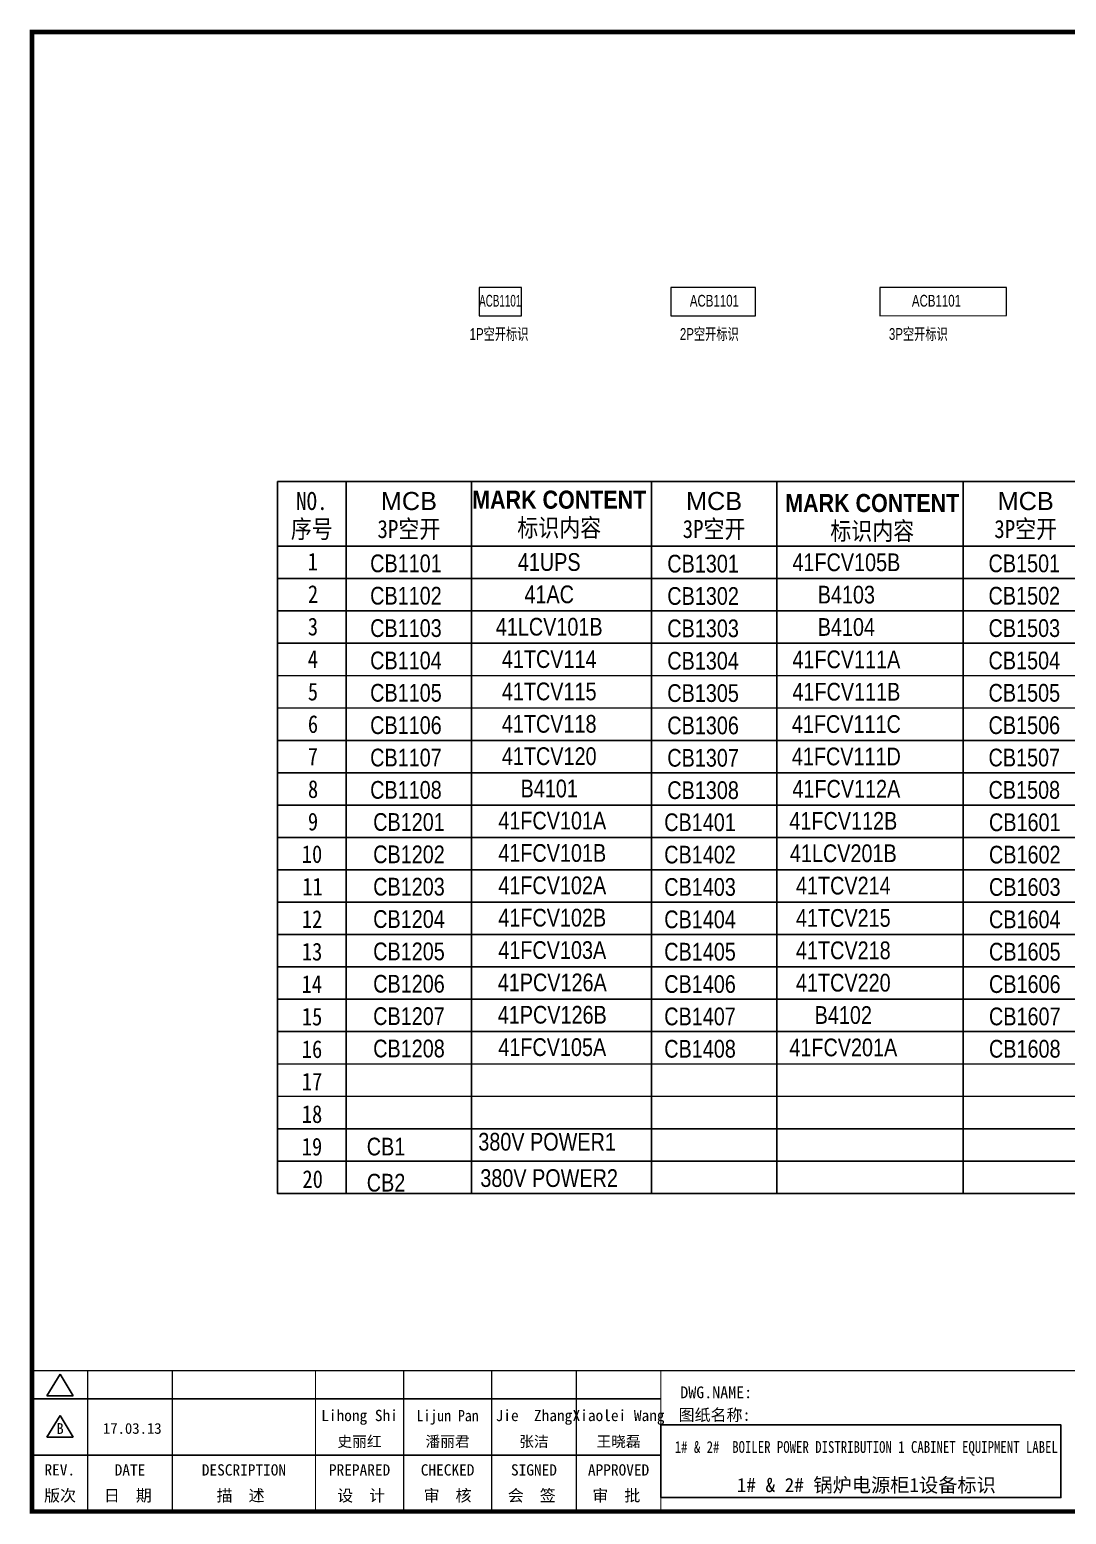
# Model space of a CAD drawing. Extents: x 81444 to 119867, y -54538 to -28747.
# Drawn here: x 115742 to 117951, y -36811 to -33649 of the extents above; entities that cross this region are included whole.
import ezdxf
from ezdxf.enums import TextEntityAlignment as Align

# ---------------------------------------------------------------- set-up
doc = ezdxf.new("R2010")
doc.units = 0
doc.header["$LTSCALE"] = 100
doc.header["$MEASUREMENT"] = 0
for name, color, linetype in [('t', 1, 'Continuous'), ('YLT_GridLine', 7, 'Continuous'), ('YLT_GridText', 7, 'Continuous')]:
    doc.layers.add(name, color=color, linetype=linetype)
doc.layers.add('细实线', color=7, linetype='Continuous', lineweight=20)
doc.styles.add('HZ', font='arial.ttf', dxfattribs={"width": 0.7})
doc.styles.get("Standard").update_dxf_attribs({"font": ''})
doc.styles.add('YLT_Grid', font='', dxfattribs={"width": 0.85})
doc.styles.get('Standard').set_extended_font_data('SimSun')
doc.styles.get('YLT_Grid').set_extended_font_data('宋体')

# ---------------------------------------------------------------- blocks, each defined once
blk = doc.blocks.new('图框')
at = {"color": 7}
for p, q in [((0, -2911.6), (1340.2, -2911.6)), ((0, -3031.6), (1340.2, -3031.6))]:
    blk.add_line(p, q, dxfattribs=at)
at = {"color": 7, "const_width": 3}
blk.add_lwpolyline([(4115.6, -2851.6), (0, -2851.6)], dxfattribs=at)
at = {"layer": 't', "color": 7}
for p, q in [((31.9, -2905), (59.9, -2859.1)), ((87.8, -2905), (59.9, -2859.1)), ((31.9, -2905), (87.8, -2905)), ((31.9, -2993), (59.9, -2947.1)), ((87.8, -2993), (59.9, -2947.1)), ((31.9, -2993), (87.8, -2993))]:
    blk.add_line(p, q, dxfattribs=at)
at = {"layer": 't', "color": 7, "const_width": 9.62}
blk.add_lwpolyline([(4115.6, -3151.6), (4115.6, 0), (0, 0), (0, -3151.6)], close=True, dxfattribs=at)
at = {"layer": 't', "color": 7, "const_width": 2.4}
for points in [[(118.8, -2852.8), (118.8, -3151.6)], [(299.1, -2852.8), (299.1, -3151.6)], [(604.4, -2852.8), (604.4, -3156.4)], [(792, -2852.8), (792, -3156.4)], [(979.6, -2852.8), (979.6, -3156.4)], [(1159.9, -2852.8), (1159.9, -3156.4)], [(1340.2, -2852.8), (1340.2, -3156.4)]]:
    blk.add_lwpolyline(points, dxfattribs=at)
at = {"color": 7, "flags": 8}
for tag, p, height in [('DWG.NAME:', (1381.6, -2910.4), 25), ('PROJECTNAME:', (3125.5, -2912.8), 24), ('PROJECTNAME：', (3339.1, -2913.1), 25), ('DWG.NO.:', (3128.2, -3030.4), 24), ('图纸编号', (3315.4, -3052.4), 24), ('FILENO.:', (3128.7, -3106.1), 24), ('文档号', (3317.7, -3124.1), 24)]:
    blk.add_attdef(tag, p, '', height=height, dxfattribs=at)
for tag, height, p in [('RENLIU', 24, (698.2, -2950.4)), ('SHUFENWANG', 24, (885.8, -2950.4)), ('FANGHOU', 24, (1069.7, -2950.4)), ('DANDANLI', 24, (1250, -2950.4)), ('A', 23, (59.9, -2974.9)), ('设计时间', 23, (213.9, -2974.9)), ('刘仁', 23, (698.2, -3002.2)), ('王姝芬', 23, (885.8, -3002.2)), ('侯方', 23, (1069.7, -3002.2)), ('李丹丹', 23, (1250, -3002.2)), ('#10STATIONONTROLCABINETCOVER', 30, (1777.9, -3017.2)), ('PAGEXOFX', 24, (3953.7, -3039.1)), ('REV.', 24, (59.4, -3063)), ('DATE', 24, (208.9, -3063)), ('DESCRIPTION', 24, (451.7, -3063)), ('PREPARED', 24, (698.2, -3063)), ('CHECKED', 24, (885.8, -3063)), ('SIGNED', 24, (1069.7, -3063)), ('APPROVED', 24, (1250, -3063)), ('图纸名称', 30, (1777.9, -3094.7)), ('第几页共几页', 24, (3953.7, -3114.1))]:
    blk.add_attdef(tag, text='', height=height, dxfattribs=at).set_placement(p, align=Align.MIDDLE)
for tag, p in [('图纸名称:', (1377.8, -2965.9)), ('项目名称：', (3121.6, -2984.3)), ('项目名称：', (3325, -2984.3))]:
    blk.add_attdef(tag, text='', height=25, dxfattribs=at).set_placement(p, align=Align.BOTTOM_LEFT)
at = {"color": 7, "width": 0.8, "flags": 8}
blk.add_attdef('HANGZHOUHOLLYSYSAUTOMATIONCO.,LTD.', text='', height=24, dxfattribs=at).set_placement((2770.1, -3045.7), align=Align.MIDDLE)
at = {"layer": 't', "color": 7}
for s, p in [('版次', (59.9, -3117.6)), ('日  期', (204.2, -3117.6)), ('描  述', (444.5, -3117.6)), ('设  计', (701.5, -3117.6)), ('审  核', (885.6, -3117.6)), ('会  签', (1065, -3117.6)), ('审  批', (1245.3, -3117.6))]:
    blk.add_text(s, height=25, dxfattribs=at).set_placement(p, align=Align.MIDDLE_CENTER)
blk = doc.blocks.new('空开标识')
at = {"layer": 'YLT_GridText', "style": 'YLT_Grid', "width": 0.85}
blk.add_attdef('A路1', text='', height=28, dxfattribs=at).set_placement((38.7, 3.5), align=Align.CENTER)
blk = doc.blocks.new('空开12')
at = {"layer": 'YLT_GridText', "style": 'YLT_Grid', "width": 0.8}
blk.add_attdef('KA1', text='', height=28, dxfattribs=at).set_placement((31.4, 0.8), align=Align.CENTER)

msp = doc.modelspace()

# ---------------------------------------------------------------- linework, layer by layer
at = {"color": 1}
msp.add_lwpolyline([(117086.7, -36621), (117939.2, -36621), (117939.2, -36775.9), (117086.7, -36775.9)], close=True, dxfattribs=at)
at = {"layer": 'YLT_GridLine', "color": 7, "lineweight": 25}
for p, q in [((116416.3, -34611.3), (116416.3, -36127.8)), ((116683.4, -34611.3), (116683.4, -36127.8)), ((117066.5, -34611.2), (117066.5, -36127.8)), ((117333.6, -34611.2), (117333.7, -36127.9)), ((117730.7, -34611.3), (117730.7, -36127.9)), ((117730.7, -34611.3), (117730.7, -36127.9)), ((116269.8, -34749.1), (119367.4, -34749.3)), ((116269.8, -34818.1), (119367.4, -34818.2)), ((116269.8, -34887), (119367.4, -34887.1)), ((116269.8, -34955.9), (119367.4, -34956.1)), ((116269.8, -35024.9), (119367.4, -35025)), ((116269.8, -35093.8), (119367.4, -35093.9)), ((116269.8, -35162.7), (119367.4, -35162.9)), ((116269.8, -35231.7), (119367.4, -35231.8)), ((116269.8, -35300.6), (119367.4, -35300.7)), ((116269.8, -35369.5), (119367.4, -35369.7)), ((116269.8, -35438.5), (119367.4, -35438.6)), ((116269.8, -35507.4), (119367.4, -35507.6)), ((116269.8, -35576.3), (119367.4, -35576.5)), ((116269.8, -35645.3), (119367.4, -35645.4)), ((116269.8, -35714.2), (119367.4, -35714.4)), ((116269.8, -35783.1), (119367.4, -35783.3)), ((116269.8, -35852.1), (119367.4, -35852.2)), ((116269.8, -35921), (119367.4, -35921.2)), ((116269.8, -35989.9), (119367.4, -35990.1)), ((116269.8, -36058.9), (119367.4, -36059)), ((116269.8, -36127.8), (119367.4, -36128))]:
    msp.add_line(p, q, dxfattribs=at)
msp.add_lwpolyline([(116269.8, -34611.3), (119367.4, -34611.4), (119367.4, -36128), (116269.8, -36127.8)], close=True, dxfattribs=at)
at = {"layer": '细实线'}
for points in [[(116699.6, -34258.1), (116789.6, -34258.1), (116789.6, -34198.1), (116699.6, -34198.1)], [(117108.1, -34258.1), (117288.1, -34258.1), (117288.1, -34198.1), (117108.1, -34198.1)], [(117553.6, -34258.1), (117823.6, -34258), (117823.6, -34198), (117553.6, -34198.1)]]:
    msp.add_lwpolyline(points, close=True, dxfattribs=at)

# ---------------------------------------------------------------- block references
at = {"color": 1}
ref = msp.add_blockref('图框', (115746.6, -33653.7), dxfattribs=at)
ref.add_attrib('图纸名称', '1# & 2# 锅炉电源柜1设备标识', dxfattribs={"color": 7, "height": 30, "flags": 8}).set_placement((117524.5, -36748.4), align=Align.MIDDLE)
ref.add_attrib('刘仁', '史丽红', dxfattribs={"color": 7, "height": 23, "flags": 8}).set_placement((116444.7, -36655.9), align=Align.MIDDLE)
ref.add_attrib('王姝芬', '潘丽君', dxfattribs={"color": 7, "height": 23, "flags": 8}).set_placement((116632.3, -36655.9), align=Align.MIDDLE)
ref.add_attrib('侯方', '张洁', dxfattribs={"color": 7, "height": 23, "flags": 8}).set_placement((116816.3, -36655.9), align=Align.MIDDLE)
ref.add_attrib('李丹丹', '王晓磊', dxfattribs={"color": 7, "height": 23, "flags": 8}).set_placement((116996.6, -36655.9), align=Align.MIDDLE)
ref.add_attrib('设计时间', '17.03.13', dxfattribs={"color": 7, "height": 23, "flags": 8}).set_placement((115960.4, -36628.6), align=Align.MIDDLE)
ref.add_attrib('A', 'B', dxfattribs={"color": 7, "height": 23, "flags": 8}).set_placement((115806.5, -36628.6), align=Align.MIDDLE)
ref.add_attrib('REV.', 'REV.', dxfattribs={"color": 7, "height": 24, "flags": 8}).set_placement((115805.9, -36716.8), align=Align.MIDDLE)
ref.add_attrib('DATE', 'DATE', dxfattribs={"color": 7, "height": 24, "flags": 8}).set_placement((115955.5, -36716.8), align=Align.MIDDLE)
ref.add_attrib('DESCRIBE', 'DESCRIPTION', dxfattribs={"color": 7, "height": 24, "flags": 8}).set_placement((116198.3, -36716.8), align=Align.MIDDLE)
ref.add_attrib('PREPARE', 'PREPARED', dxfattribs={"color": 7, "height": 24, "flags": 8}).set_placement((116444.7, -36716.8), align=Align.MIDDLE)
ref.add_attrib('VERIFY', 'CHECKED', dxfattribs={"color": 7, "height": 24, "flags": 8}).set_placement((116632.3, -36716.8), align=Align.MIDDLE)
ref.add_attrib('SIGN', 'SIGNED', dxfattribs={"color": 7, "height": 24, "flags": 8}).set_placement((116816.3, -36716.8), align=Align.MIDDLE)
ref.add_attrib('APPROVER', 'APPROVED', dxfattribs={"color": 7, "height": 24, "flags": 8}).set_placement((116996.6, -36716.8), align=Align.MIDDLE)
ref.add_attrib('RENLIU', 'Lihong Shi', dxfattribs={"color": 7, "height": 24, "flags": 8}).set_placement((116444.7, -36604.1), align=Align.MIDDLE)
ref.add_attrib('SHUFENWANG', 'Lijun Pan', dxfattribs={"color": 7, "height": 24, "width": 0.9, "flags": 8}).set_placement((116632.3, -36604.1), align=Align.MIDDLE)
ref.add_attrib('FANGHOU', 'Jie  Zhang', dxfattribs={"color": 7, "height": 24, "flags": 8}).set_placement((116816.3, -36604.1), align=Align.MIDDLE)
ref.add_attrib('DANDANLI', 'Xiaolei Wang', dxfattribs={"color": 7, "height": 24, "flags": 8}).set_placement((116996.6, -36604.1), align=Align.MIDDLE)
ref.add_attrib('DWG.NAME:', 'DWG.NAME:', (117128.2, -36564.1), dxfattribs={"color": 7, "height": 25, "flags": 8})
ref.add_attrib('#10STATIONONTROLCABINETCOVER', '1# & 2#  BOILER POWER DISTRIBUTION 1 CABINET EQUIPMENT LABEL', dxfattribs={"color": 7, "height": 25, "width": 0.8, "flags": 8}).set_placement((117524.5, -36670.9), align=Align.MIDDLE)
ref.add_attrib('图纸名称:', '图纸名称:', dxfattribs={"color": 7, "height": 25, "flags": 8}).set_placement((117124.4, -36619.7), align=Align.BOTTOM_LEFT)
at = {"layer": '细实线'}
ref = msp.add_blockref('空开12', (116501.2, -34805.7), dxfattribs=dict(at, xscale=1.348704000001308, yscale=1.348703999999834, zscale=1.348704))
ref.add_attrib('KA1', 'CB1101', dxfattribs={"layer": 'YLT_GridText', "height": 37.76, "style": 'HZ', "width": 0.8}).set_placement((116543.5, -34804.6), align=Align.CENTER)
ref = msp.add_blockref('空开标识', (116796.6, -34806.4), dxfattribs=dict(at, xscale=1.348704000001308, yscale=1.348703999999834, zscale=1.348704))
ref.add_attrib('A路1', '41UPS', dxfattribs={"layer": 'YLT_GridText', "height": 37.76, "style": 'HZ', "width": 0.8}).set_placement((116848.8, -34801.7), align=Align.CENTER)
ref = msp.add_blockref('空开12', (117134.4, -34806.3), dxfattribs=dict(at, xscale=1.348704000001308, yscale=1.348703999999834, zscale=1.348704))
ref.add_attrib('KA1', 'CB1301', dxfattribs={"layer": 'YLT_GridText', "height": 37.76, "style": 'HZ', "width": 0.8}).set_placement((117176.7, -34805.2), align=Align.CENTER)
ref = msp.add_blockref('空开标识', (117429.8, -34806.9), dxfattribs=dict(at, xscale=1.348704000001308, yscale=1.348703999999834, zscale=1.348704))
ref.add_attrib('A路1', '41FCV105B', dxfattribs={"layer": 'YLT_GridText', "height": 37.76, "style": 'HZ', "width": 0.8}).set_placement((117482, -34802.3), align=Align.CENTER)
ref = msp.add_blockref('空开12', (117818.9, -34805.7), dxfattribs=dict(at, xscale=1.348704000001308, yscale=1.348703999999834, zscale=1.348704))
ref.add_attrib('KA1', 'CB1501', dxfattribs={"layer": 'YLT_GridText', "height": 37.76, "style": 'HZ', "width": 0.8}).set_placement((117861.2, -34804.6), align=Align.CENTER)
ref = msp.add_blockref('空开12', (116501.2, -34874.7), dxfattribs=dict(at, xscale=1.348704000001308, yscale=1.348703999999834, zscale=1.348704))
ref.add_attrib('KA1', 'CB1102', dxfattribs={"layer": 'YLT_GridText', "height": 37.76, "style": 'HZ', "width": 0.8}).set_placement((116543.5, -34873.5), align=Align.CENTER)
ref = msp.add_blockref('空开标识', (116796.6, -34875.3), dxfattribs=dict(at, xscale=1.348704000001308, yscale=1.348703999999834, zscale=1.348704))
ref.add_attrib('A路1', '41AC', dxfattribs={"layer": 'YLT_GridText', "height": 37.76, "style": 'HZ', "width": 0.8}).set_placement((116848.8, -34870.6), align=Align.CENTER)
ref = msp.add_blockref('空开12', (117134.4, -34875.2), dxfattribs=dict(at, xscale=1.348704000001308, yscale=1.348703999999834, zscale=1.348704))
ref.add_attrib('KA1', 'CB1302', dxfattribs={"layer": 'YLT_GridText', "height": 37.76, "style": 'HZ', "width": 0.8}).set_placement((117176.7, -34874.1), align=Align.CENTER)
ref = msp.add_blockref('空开标识', (117429.8, -34875.9), dxfattribs=dict(at, xscale=1.348704000001308, yscale=1.348703999999834, zscale=1.348704))
ref.add_attrib('A路1', 'B4103', dxfattribs={"layer": 'YLT_GridText', "height": 37.76, "style": 'HZ', "width": 0.8}).set_placement((117482, -34871.2), align=Align.CENTER)
ref = msp.add_blockref('空开12', (117818.9, -34874.7), dxfattribs=dict(at, xscale=1.348704000001308, yscale=1.348703999999834, zscale=1.348704))
ref.add_attrib('KA1', 'CB1502', dxfattribs={"layer": 'YLT_GridText', "height": 37.76, "style": 'HZ', "width": 0.8}).set_placement((117861.2, -34873.5), align=Align.CENTER)
ref = msp.add_blockref('空开12', (116501.2, -34943.6), dxfattribs=dict(at, xscale=1.348704000001308, yscale=1.348703999999834, zscale=1.348704))
ref.add_attrib('KA1', 'CB1103', dxfattribs={"layer": 'YLT_GridText', "height": 37.76, "style": 'HZ', "width": 0.8}).set_placement((116543.5, -34942.5), align=Align.CENTER)
ref = msp.add_blockref('空开标识', (116796.6, -34944.2), dxfattribs=dict(at, xscale=1.348704000001308, yscale=1.348703999999834, zscale=1.348704))
ref.add_attrib('A路1', '41LCV101B', dxfattribs={"layer": 'YLT_GridText', "height": 37.76, "style": 'HZ', "width": 0.8}).set_placement((116848.8, -34939.6), align=Align.CENTER)
ref = msp.add_blockref('空开12', (117134.4, -34944.2), dxfattribs=dict(at, xscale=1.348704000001308, yscale=1.348703999999834, zscale=1.348704))
ref.add_attrib('KA1', 'CB1303', dxfattribs={"layer": 'YLT_GridText', "height": 37.76, "style": 'HZ', "width": 0.8}).set_placement((117176.7, -34943), align=Align.CENTER)
ref = msp.add_blockref('空开标识', (117429.8, -34944.8), dxfattribs=dict(at, xscale=1.348704000001308, yscale=1.348703999999834, zscale=1.348704))
ref.add_attrib('A路1', 'B4104', dxfattribs={"layer": 'YLT_GridText', "height": 37.76, "style": 'HZ', "width": 0.8}).set_placement((117482, -34940.1), align=Align.CENTER)
ref = msp.add_blockref('空开12', (117818.9, -34943.6), dxfattribs=dict(at, xscale=1.348704000001308, yscale=1.348703999999834, zscale=1.348704))
ref.add_attrib('KA1', 'CB1503', dxfattribs={"layer": 'YLT_GridText', "height": 37.76, "style": 'HZ', "width": 0.8}).set_placement((117861.2, -34942.5), align=Align.CENTER)
ref = msp.add_blockref('空开12', (116501.2, -35012.5), dxfattribs=dict(at, xscale=1.348704000001308, yscale=1.348703999999834, zscale=1.348704))
ref.add_attrib('KA1', 'CB1104', dxfattribs={"layer": 'YLT_GridText', "height": 37.76, "style": 'HZ', "width": 0.8}).set_placement((116543.5, -35011.4), align=Align.CENTER)
ref = msp.add_blockref('空开标识', (116796.6, -35013.2), dxfattribs=dict(at, xscale=1.348704000001308, yscale=1.348703999999834, zscale=1.348704))
ref.add_attrib('A路1', '41TCV114', dxfattribs={"layer": 'YLT_GridText', "height": 37.76, "style": 'HZ', "width": 0.8}).set_placement((116848.8, -35008.5), align=Align.CENTER)
ref = msp.add_blockref('空开12', (117134.4, -35013.1), dxfattribs=dict(at, xscale=1.348704000001308, yscale=1.348703999999834, zscale=1.348704))
ref.add_attrib('KA1', 'CB1304', dxfattribs={"layer": 'YLT_GridText', "height": 37.76, "style": 'HZ', "width": 0.8}).set_placement((117176.7, -35012), align=Align.CENTER)
ref = msp.add_blockref('空开标识', (117429.8, -35013.7), dxfattribs=dict(at, xscale=1.348704000001308, yscale=1.348703999999834, zscale=1.348704))
ref.add_attrib('A路1', '41FCV111A', dxfattribs={"layer": 'YLT_GridText', "height": 37.76, "style": 'HZ', "width": 0.8}).set_placement((117482, -35009.1), align=Align.CENTER)
ref = msp.add_blockref('空开12', (117818.9, -35012.5), dxfattribs=dict(at, xscale=1.348704000001308, yscale=1.348703999999834, zscale=1.348704))
ref.add_attrib('KA1', 'CB1504', dxfattribs={"layer": 'YLT_GridText', "height": 37.76, "style": 'HZ', "width": 0.8}).set_placement((117861.2, -35011.4), align=Align.CENTER)
ref = msp.add_blockref('空开标识', (116796.6, -35082.1), dxfattribs=dict(at, xscale=1.348704000001308, yscale=1.348703999999834, zscale=1.348704))
ref.add_attrib('A路1', '41TCV115', dxfattribs={"layer": 'YLT_GridText', "height": 37.76, "style": 'HZ', "width": 0.8}).set_placement((116848.8, -35077.4), align=Align.CENTER)
ref = msp.add_blockref('空开12', (116501.2, -35081.5), dxfattribs=dict(at, xscale=1.348704000001308, yscale=1.348703999999834, zscale=1.348704))
ref.add_attrib('KA1', 'CB1105', dxfattribs={"layer": 'YLT_GridText', "height": 37.76, "style": 'HZ', "width": 0.8}).set_placement((116543.5, -35080.3), align=Align.CENTER)
ref = msp.add_blockref('空开12', (117134.4, -35082), dxfattribs=dict(at, xscale=1.348704000001308, yscale=1.348703999999834, zscale=1.348704))
ref.add_attrib('KA1', 'CB1305', dxfattribs={"layer": 'YLT_GridText', "height": 37.76, "style": 'HZ', "width": 0.8}).set_placement((117176.7, -35080.9), align=Align.CENTER)
ref = msp.add_blockref('空开标识', (117429.8, -35082.7), dxfattribs=dict(at, xscale=1.348704000001308, yscale=1.348703999999834, zscale=1.348704))
ref.add_attrib('A路1', '41FCV111B', dxfattribs={"layer": 'YLT_GridText', "height": 37.76, "style": 'HZ', "width": 0.8}).set_placement((117482, -35078), align=Align.CENTER)
ref = msp.add_blockref('空开12', (117818.9, -35081.5), dxfattribs=dict(at, xscale=1.348704000001308, yscale=1.348703999999834, zscale=1.348704))
ref.add_attrib('KA1', 'CB1505', dxfattribs={"layer": 'YLT_GridText', "height": 37.76, "style": 'HZ', "width": 0.8}).set_placement((117861.2, -35080.3), align=Align.CENTER)
ref = msp.add_blockref('空开12', (116501.2, -35150.4), dxfattribs=dict(at, xscale=1.348704000001308, yscale=1.348703999999834, zscale=1.348704))
ref.add_attrib('KA1', 'CB1106', dxfattribs={"layer": 'YLT_GridText', "height": 37.76, "style": 'HZ', "width": 0.8}).set_placement((116543.5, -35149.3), align=Align.CENTER)
ref = msp.add_blockref('空开标识', (116796.6, -35151), dxfattribs=dict(at, xscale=1.348704000001308, yscale=1.348703999999834, zscale=1.348704))
ref.add_attrib('A路1', '41TCV118', dxfattribs={"layer": 'YLT_GridText', "height": 37.76, "style": 'HZ', "width": 0.8}).set_placement((116848.8, -35146.4), align=Align.CENTER)
ref = msp.add_blockref('空开12', (117134.4, -35151), dxfattribs=dict(at, xscale=1.348704000001308, yscale=1.348703999999834, zscale=1.348704))
ref.add_attrib('KA1', 'CB1306', dxfattribs={"layer": 'YLT_GridText', "height": 37.76, "style": 'HZ', "width": 0.8}).set_placement((117176.7, -35149.8), align=Align.CENTER)
ref = msp.add_blockref('空开标识', (117429.8, -35151.6), dxfattribs=dict(at, xscale=1.348704000001308, yscale=1.348703999999834, zscale=1.348704))
ref.add_attrib('A路1', '41FCV111C', dxfattribs={"layer": 'YLT_GridText', "height": 37.76, "style": 'HZ', "width": 0.8}).set_placement((117482, -35146.9), align=Align.CENTER)
ref = msp.add_blockref('空开12', (117818.9, -35150.4), dxfattribs=dict(at, xscale=1.348704000001308, yscale=1.348703999999834, zscale=1.348704))
ref.add_attrib('KA1', 'CB1506', dxfattribs={"layer": 'YLT_GridText', "height": 37.76, "style": 'HZ', "width": 0.8}).set_placement((117861.2, -35149.3), align=Align.CENTER)
ref = msp.add_blockref('空开12', (116501.2, -35219.3), dxfattribs=dict(at, xscale=1.348704000001308, yscale=1.348703999999834, zscale=1.348704))
ref.add_attrib('KA1', 'CB1107', dxfattribs={"layer": 'YLT_GridText', "height": 37.76, "style": 'HZ', "width": 0.8}).set_placement((116543.5, -35218.2), align=Align.CENTER)
ref = msp.add_blockref('空开标识', (116796.6, -35220), dxfattribs=dict(at, xscale=1.348704000001308, yscale=1.348703999999834, zscale=1.348704))
ref.add_attrib('A路1', '41TCV120', dxfattribs={"layer": 'YLT_GridText', "height": 37.76, "style": 'HZ', "width": 0.8}).set_placement((116848.8, -35215.3), align=Align.CENTER)
ref = msp.add_blockref('空开12', (117134.4, -35219.9), dxfattribs=dict(at, xscale=1.348704000001308, yscale=1.348703999999834, zscale=1.348704))
ref.add_attrib('KA1', 'CB1307', dxfattribs={"layer": 'YLT_GridText', "height": 37.76, "style": 'HZ', "width": 0.8}).set_placement((117176.7, -35218.8), align=Align.CENTER)
ref = msp.add_blockref('空开标识', (117429.8, -35220.6), dxfattribs=dict(at, xscale=1.348704000001308, yscale=1.348703999999834, zscale=1.348704))
ref.add_attrib('A路1', '41FCV111D', dxfattribs={"layer": 'YLT_GridText', "height": 37.76, "style": 'HZ', "width": 0.8}).set_placement((117482, -35215.9), align=Align.CENTER)
ref = msp.add_blockref('空开12', (117818.9, -35219.3), dxfattribs=dict(at, xscale=1.348704000001308, yscale=1.348703999999834, zscale=1.348704))
ref.add_attrib('KA1', 'CB1507', dxfattribs={"layer": 'YLT_GridText', "height": 37.76, "style": 'HZ', "width": 0.8}).set_placement((117861.2, -35218.2), align=Align.CENTER)
ref = msp.add_blockref('空开12', (116501.2, -35288.3), dxfattribs=dict(at, xscale=1.348704000001308, yscale=1.348703999999834, zscale=1.348704))
ref.add_attrib('KA1', 'CB1108', dxfattribs={"layer": 'YLT_GridText', "height": 37.76, "style": 'HZ', "width": 0.8}).set_placement((116543.5, -35287.1), align=Align.CENTER)
ref = msp.add_blockref('空开标识', (116796.6, -35288.9), dxfattribs=dict(at, xscale=1.348704000001308, yscale=1.348703999999834, zscale=1.348704))
ref.add_attrib('A路1', 'B4101', dxfattribs={"layer": 'YLT_GridText', "height": 37.76, "style": 'HZ', "width": 0.8}).set_placement((116848.8, -35284.2), align=Align.CENTER)
ref = msp.add_blockref('空开12', (117134.4, -35288.8), dxfattribs=dict(at, xscale=1.348704000001308, yscale=1.348703999999834, zscale=1.348704))
ref.add_attrib('KA1', 'CB1308', dxfattribs={"layer": 'YLT_GridText', "height": 37.76, "style": 'HZ', "width": 0.8}).set_placement((117176.7, -35287.7), align=Align.CENTER)
ref = msp.add_blockref('空开标识', (117429.8, -35289.5), dxfattribs=dict(at, xscale=1.348704000001308, yscale=1.348703999999834, zscale=1.348704))
ref.add_attrib('A路1', '41FCV112A', dxfattribs={"layer": 'YLT_GridText', "height": 37.76, "style": 'HZ', "width": 0.8}).set_placement((117482, -35284.8), align=Align.CENTER)
ref = msp.add_blockref('空开12', (117818.9, -35288.3), dxfattribs=dict(at, xscale=1.348704000001308, yscale=1.348703999999834, zscale=1.348704))
ref.add_attrib('KA1', 'CB1508', dxfattribs={"layer": 'YLT_GridText', "height": 37.76, "style": 'HZ', "width": 0.8}).set_placement((117861.2, -35287.1), align=Align.CENTER)
ref = msp.add_blockref('空开12', (116507.6, -35356.6), dxfattribs=dict(at, xscale=1.348704000001308, yscale=1.348703999999834, zscale=1.348704))
ref.add_attrib('KA1', 'CB1201', dxfattribs={"layer": 'YLT_GridText', "height": 37.76, "style": 'HZ', "width": 0.8}).set_placement((116550, -35355.5), align=Align.CENTER)
ref = msp.add_blockref('空开标识', (116803, -35357.2), dxfattribs=dict(at, xscale=1.348704000001308, yscale=1.348703999999834, zscale=1.348704))
ref.add_attrib('A路1', '41FCV101A', dxfattribs={"layer": 'YLT_GridText', "height": 37.76, "style": 'HZ', "width": 0.8}).set_placement((116855.3, -35352.5), align=Align.CENTER)
ref = msp.add_blockref('空开12', (117127.9, -35357.2), dxfattribs=dict(at, xscale=1.348704000001308, yscale=1.348703999999834, zscale=1.348704))
ref.add_attrib('KA1', 'CB1401', dxfattribs={"layer": 'YLT_GridText', "height": 37.76, "style": 'HZ', "width": 0.8}).set_placement((117170.2, -35356.1), align=Align.CENTER)
ref = msp.add_blockref('空开标识', (117423.3, -35357.8), dxfattribs=dict(at, xscale=1.348704000001308, yscale=1.348703999999834, zscale=1.348704))
ref.add_attrib('A路1', '41FCV112B', dxfattribs={"layer": 'YLT_GridText', "height": 37.76, "style": 'HZ', "width": 0.8}).set_placement((117475.5, -35353.1), align=Align.CENTER)
ref = msp.add_blockref('空开12', (117819.9, -35357.2), dxfattribs=dict(at, xscale=1.348704000001308, yscale=1.348703999999834, zscale=1.348704))
ref.add_attrib('KA1', 'CB1601', dxfattribs={"layer": 'YLT_GridText', "height": 37.76, "style": 'HZ', "width": 0.8}).set_placement((117862.2, -35356.1), align=Align.CENTER)
ref = msp.add_blockref('空开12', (116507.6, -35425.5), dxfattribs=dict(at, xscale=1.348704000001308, yscale=1.348703999999834, zscale=1.348704))
ref.add_attrib('KA1', 'CB1202', dxfattribs={"layer": 'YLT_GridText', "height": 37.76, "style": 'HZ', "width": 0.8}).set_placement((116550, -35424.4), align=Align.CENTER)
ref = msp.add_blockref('空开标识', (116803, -35426.2), dxfattribs=dict(at, xscale=1.348704000001308, yscale=1.348703999999834, zscale=1.348704))
ref.add_attrib('A路1', '41FCV101B', dxfattribs={"layer": 'YLT_GridText', "height": 37.76, "style": 'HZ', "width": 0.8}).set_placement((116855.3, -35421.5), align=Align.CENTER)
ref = msp.add_blockref('空开12', (117127.9, -35426.1), dxfattribs=dict(at, xscale=1.348704000001308, yscale=1.348703999999834, zscale=1.348704))
ref.add_attrib('KA1', 'CB1402', dxfattribs={"layer": 'YLT_GridText', "height": 37.76, "style": 'HZ', "width": 0.8}).set_placement((117170.2, -35425), align=Align.CENTER)
ref = msp.add_blockref('空开标识', (117423.3, -35426.8), dxfattribs=dict(at, xscale=1.348704000001308, yscale=1.348703999999834, zscale=1.348704))
ref.add_attrib('A路1', '41LCV201B', dxfattribs={"layer": 'YLT_GridText', "height": 37.76, "style": 'HZ', "width": 0.8}).set_placement((117475.5, -35422.1), align=Align.CENTER)
ref = msp.add_blockref('空开12', (117819.9, -35426.2), dxfattribs=dict(at, xscale=1.348704000001308, yscale=1.348703999999834, zscale=1.348704))
ref.add_attrib('KA1', 'CB1602', dxfattribs={"layer": 'YLT_GridText', "height": 37.76, "style": 'HZ', "width": 0.8}).set_placement((117862.2, -35425), align=Align.CENTER)
ref = msp.add_blockref('空开12', (116507.6, -35494.5), dxfattribs=dict(at, xscale=1.348704000001308, yscale=1.348703999999834, zscale=1.348704))
ref.add_attrib('KA1', 'CB1203', dxfattribs={"layer": 'YLT_GridText', "height": 37.76, "style": 'HZ', "width": 0.8}).set_placement((116550, -35493.3), align=Align.CENTER)
ref = msp.add_blockref('空开标识', (116803, -35495.1), dxfattribs=dict(at, xscale=1.348704000001308, yscale=1.348703999999834, zscale=1.348704))
ref.add_attrib('A路1', '41FCV102A', dxfattribs={"layer": 'YLT_GridText', "height": 37.76, "style": 'HZ', "width": 0.8}).set_placement((116855.3, -35490.4), align=Align.CENTER)
ref = msp.add_blockref('空开12', (117127.9, -35495.1), dxfattribs=dict(at, xscale=1.348704000001308, yscale=1.348703999999834, zscale=1.348704))
ref.add_attrib('KA1', 'CB1403', dxfattribs={"layer": 'YLT_GridText', "height": 37.76, "style": 'HZ', "width": 0.8}).set_placement((117170.2, -35493.9), align=Align.CENTER)
ref = msp.add_blockref('空开标识', (117423.3, -35495.7), dxfattribs=dict(at, xscale=1.348704000001308, yscale=1.348703999999834, zscale=1.348704))
ref.add_attrib('A路1', '41TCV214', dxfattribs={"layer": 'YLT_GridText', "height": 37.76, "style": 'HZ', "width": 0.8}).set_placement((117475.5, -35491), align=Align.CENTER)
ref = msp.add_blockref('空开12', (117819.9, -35495.1), dxfattribs=dict(at, xscale=1.348704000001308, yscale=1.348703999999834, zscale=1.348704))
ref.add_attrib('KA1', 'CB1603', dxfattribs={"layer": 'YLT_GridText', "height": 37.76, "style": 'HZ', "width": 0.8}).set_placement((117862.2, -35494), align=Align.CENTER)
ref = msp.add_blockref('空开12', (116507.6, -35563.4), dxfattribs=dict(at, xscale=1.348704000001308, yscale=1.348703999999834, zscale=1.348704))
ref.add_attrib('KA1', 'CB1204', dxfattribs={"layer": 'YLT_GridText', "height": 37.76, "style": 'HZ', "width": 0.8}).set_placement((116550, -35562.3), align=Align.CENTER)
ref = msp.add_blockref('空开标识', (116803, -35564), dxfattribs=dict(at, xscale=1.348704000001308, yscale=1.348703999999834, zscale=1.348704))
ref.add_attrib('A路1', '41FCV102B', dxfattribs={"layer": 'YLT_GridText', "height": 37.76, "style": 'HZ', "width": 0.8}).set_placement((116855.3, -35559.3), align=Align.CENTER)
ref = msp.add_blockref('空开12', (117127.9, -35564), dxfattribs=dict(at, xscale=1.348704000001308, yscale=1.348703999999834, zscale=1.348704))
ref.add_attrib('KA1', 'CB1404', dxfattribs={"layer": 'YLT_GridText', "height": 37.76, "style": 'HZ', "width": 0.8}).set_placement((117170.2, -35562.9), align=Align.CENTER)
ref = msp.add_blockref('空开标识', (117423.3, -35564.6), dxfattribs=dict(at, xscale=1.348704000001308, yscale=1.348703999999834, zscale=1.348704))
ref.add_attrib('A路1', '41TCV215', dxfattribs={"layer": 'YLT_GridText', "height": 37.76, "style": 'HZ', "width": 0.8}).set_placement((117475.5, -35559.9), align=Align.CENTER)
ref = msp.add_blockref('空开12', (117819.9, -35564), dxfattribs=dict(at, xscale=1.348704000001308, yscale=1.348703999999834, zscale=1.348704))
ref.add_attrib('KA1', 'CB1604', dxfattribs={"layer": 'YLT_GridText', "height": 37.76, "style": 'HZ', "width": 0.8}).set_placement((117862.2, -35562.9), align=Align.CENTER)
ref = msp.add_blockref('空开12', (116507.6, -35632.3), dxfattribs=dict(at, xscale=1.348704000001308, yscale=1.348703999999834, zscale=1.348704))
ref.add_attrib('KA1', 'CB1205', dxfattribs={"layer": 'YLT_GridText', "height": 37.76, "style": 'HZ', "width": 0.8}).set_placement((116550, -35631.2), align=Align.CENTER)
ref = msp.add_blockref('空开标识', (116803, -35633), dxfattribs=dict(at, xscale=1.348704000001308, yscale=1.348703999999834, zscale=1.348704))
ref.add_attrib('A路1', '41FCV103A', dxfattribs={"layer": 'YLT_GridText', "height": 37.76, "style": 'HZ', "width": 0.8}).set_placement((116855.3, -35628.3), align=Align.CENTER)
ref = msp.add_blockref('空开12', (117127.9, -35632.9), dxfattribs=dict(at, xscale=1.348704000001308, yscale=1.348703999999834, zscale=1.348704))
ref.add_attrib('KA1', 'CB1405', dxfattribs={"layer": 'YLT_GridText', "height": 37.76, "style": 'HZ', "width": 0.8}).set_placement((117170.2, -35631.8), align=Align.CENTER)
ref = msp.add_blockref('空开标识', (117423.3, -35633.6), dxfattribs=dict(at, xscale=1.348704000001308, yscale=1.348703999999834, zscale=1.348704))
ref.add_attrib('A路1', '41TCV218', dxfattribs={"layer": 'YLT_GridText', "height": 37.76, "style": 'HZ', "width": 0.8}).set_placement((117475.5, -35628.9), align=Align.CENTER)
ref = msp.add_blockref('空开12', (117819.9, -35633), dxfattribs=dict(at, xscale=1.348704000001308, yscale=1.348703999999834, zscale=1.348704))
ref.add_attrib('KA1', 'CB1605', dxfattribs={"layer": 'YLT_GridText', "height": 37.76, "style": 'HZ', "width": 0.8}).set_placement((117862.2, -35631.8), align=Align.CENTER)
ref = msp.add_blockref('空开12', (116507.6, -35701.3), dxfattribs=dict(at, xscale=1.348704000001308, yscale=1.348703999999834, zscale=1.348704))
ref.add_attrib('KA1', 'CB1206', dxfattribs={"layer": 'YLT_GridText', "height": 37.76, "style": 'HZ', "width": 0.8}).set_placement((116550, -35700.1), align=Align.CENTER)
ref = msp.add_blockref('空开标识', (116803, -35701.9), dxfattribs=dict(at, xscale=1.348704000001308, yscale=1.348703999999834, zscale=1.348704))
ref.add_attrib('A路1', '41PCV126A', dxfattribs={"layer": 'YLT_GridText', "height": 37.76, "style": 'HZ', "width": 0.8}).set_placement((116855.3, -35697.2), align=Align.CENTER)
ref = msp.add_blockref('空开12', (117127.9, -35701.9), dxfattribs=dict(at, xscale=1.348704000001308, yscale=1.348703999999834, zscale=1.348704))
ref.add_attrib('KA1', 'CB1406', dxfattribs={"layer": 'YLT_GridText', "height": 37.76, "style": 'HZ', "width": 0.8}).set_placement((117170.2, -35700.7), align=Align.CENTER)
ref = msp.add_blockref('空开标识', (117423.3, -35702.5), dxfattribs=dict(at, xscale=1.348704000001308, yscale=1.348703999999834, zscale=1.348704))
ref.add_attrib('A路1', '41TCV220', dxfattribs={"layer": 'YLT_GridText', "height": 37.76, "style": 'HZ', "width": 0.8}).set_placement((117475.5, -35697.8), align=Align.CENTER)
ref = msp.add_blockref('空开12', (117819.9, -35701.9), dxfattribs=dict(at, xscale=1.348704000001308, yscale=1.348703999999834, zscale=1.348704))
ref.add_attrib('KA1', 'CB1606', dxfattribs={"layer": 'YLT_GridText', "height": 37.76, "style": 'HZ', "width": 0.8}).set_placement((117862.2, -35700.8), align=Align.CENTER)
ref = msp.add_blockref('空开12', (116507.6, -35770.2), dxfattribs=dict(at, xscale=1.348704000001308, yscale=1.348703999999834, zscale=1.348704))
ref.add_attrib('KA1', 'CB1207', dxfattribs={"layer": 'YLT_GridText', "height": 37.76, "style": 'HZ', "width": 0.8}).set_placement((116550, -35769.1), align=Align.CENTER)
ref = msp.add_blockref('空开标识', (116803, -35770.8), dxfattribs=dict(at, xscale=1.348704000001308, yscale=1.348703999999834, zscale=1.348704))
ref.add_attrib('A路1', '41PCV126B', dxfattribs={"layer": 'YLT_GridText', "height": 37.76, "style": 'HZ', "width": 0.8}).set_placement((116855.3, -35766.1), align=Align.CENTER)
ref = msp.add_blockref('空开12', (117127.9, -35770.8), dxfattribs=dict(at, xscale=1.348704000001308, yscale=1.348703999999834, zscale=1.348704))
ref.add_attrib('KA1', 'CB1407', dxfattribs={"layer": 'YLT_GridText', "height": 37.76, "style": 'HZ', "width": 0.8}).set_placement((117170.2, -35769.7), align=Align.CENTER)
ref = msp.add_blockref('空开标识', (117423.3, -35771.4), dxfattribs=dict(at, xscale=1.348704000001308, yscale=1.348703999999834, zscale=1.348704))
ref.add_attrib('A路1', 'B4102', dxfattribs={"layer": 'YLT_GridText', "height": 37.76, "style": 'HZ', "width": 0.8}).set_placement((117475.5, -35766.7), align=Align.CENTER)
ref = msp.add_blockref('空开12', (117819.9, -35770.8), dxfattribs=dict(at, xscale=1.348704000001308, yscale=1.348703999999834, zscale=1.348704))
ref.add_attrib('KA1', 'CB1607', dxfattribs={"layer": 'YLT_GridText', "height": 37.76, "style": 'HZ', "width": 0.8}).set_placement((117862.2, -35769.7), align=Align.CENTER)
ref = msp.add_blockref('空开标识', (116803, -35839.8), dxfattribs=dict(at, xscale=1.348704000001308, yscale=1.348703999999834, zscale=1.348704))
ref.add_attrib('A路1', '41FCV105A', dxfattribs={"layer": 'YLT_GridText', "height": 37.76, "style": 'HZ', "width": 0.8}).set_placement((116855.3, -35835.1), align=Align.CENTER)
ref = msp.add_blockref('空开标识', (117423.3, -35840.4), dxfattribs=dict(at, xscale=1.348704000001308, yscale=1.348703999999834, zscale=1.348704))
ref.add_attrib('A路1', '41FCV201A', dxfattribs={"layer": 'YLT_GridText', "height": 37.76, "style": 'HZ', "width": 0.8}).set_placement((117475.5, -35835.7), align=Align.CENTER)
ref = msp.add_blockref('空开12', (116507.6, -35839.1), dxfattribs=dict(at, xscale=1.348704000001308, yscale=1.348703999999834, zscale=1.348704))
ref.add_attrib('KA1', 'CB1208', dxfattribs={"layer": 'YLT_GridText', "height": 37.76, "style": 'HZ', "width": 0.8}).set_placement((116550, -35838), align=Align.CENTER)
ref = msp.add_blockref('空开12', (117127.9, -35839.7), dxfattribs=dict(at, xscale=1.348704000001308, yscale=1.348703999999834, zscale=1.348704))
ref.add_attrib('KA1', 'CB1408', dxfattribs={"layer": 'YLT_GridText', "height": 37.76, "style": 'HZ', "width": 0.8}).set_placement((117170.2, -35838.6), align=Align.CENTER)
ref = msp.add_blockref('空开12', (117819.9, -35839.8), dxfattribs=dict(at, xscale=1.348704000001308, yscale=1.348703999999834, zscale=1.348704))
ref.add_attrib('KA1', 'CB1608', dxfattribs={"layer": 'YLT_GridText', "height": 37.76, "style": 'HZ', "width": 0.8}).set_placement((117862.2, -35838.6), align=Align.CENTER)
ref = msp.add_blockref('空开12', (116458.8, -36048), dxfattribs=dict(at, xscale=1.348704000001308, yscale=1.348703999999834, zscale=1.348704))
ref.add_attrib('KA1', 'CB1', dxfattribs={"layer": 'YLT_GridText', "height": 37.76, "style": 'HZ', "width": 0.8}).set_placement((116501.1, -36046.9), align=Align.CENTER)
ref = msp.add_blockref('空开标识', (116792.1, -36041.3), dxfattribs=dict(at, xscale=1.348704000001308, yscale=1.348703999999834, zscale=1.348704))
ref.add_attrib('A路1', '380V POWER1', dxfattribs={"layer": 'YLT_GridText', "height": 37.764, "style": 'HZ', "width": 0.8}).set_placement((116844.3, -36036.6), align=Align.CENTER)
ref = msp.add_blockref('空开标识', (116796.4, -36118.7), dxfattribs=dict(at, xscale=1.348704000001308, yscale=1.348703999999834, zscale=1.348704))
ref.add_attrib('A路1', '380V POWER2', dxfattribs={"layer": 'YLT_GridText', "height": 37.764, "style": 'HZ', "width": 0.8}).set_placement((116848.6, -36114), align=Align.CENTER)
ref = msp.add_blockref('空开12', (116458.8, -36124.9), dxfattribs=dict(at, xscale=1.348704000001308, yscale=1.348703999999834, zscale=1.348704))
ref.add_attrib('KA1', 'CB2', dxfattribs={"layer": 'YLT_GridText', "height": 37.76, "style": 'HZ', "width": 0.8}).set_placement((116501.1, -36123.8), align=Align.CENTER)

# ---------------------------------------------------------------- texts
at = {"layer": 'YLT_GridText', "style": 'YLT_Grid', "width": 0.85}
for s, height, p in [('1', 37.8, (116334, -34800.8)), ('2', 37.8, (116334.6, -34870)), ('3', 37.8, (116334.4, -34939.2)), ('4', 37.8, (116334.3, -35008.5)), ('5', 37.8, (116334.4, -35077.7)), ('6', 37.8, (116334.5, -35146.9)), ('7', 37.8, (116334.2, -35216.2)), ('8', 37.8, (116334.7, -35285.4)), ('9', 37.8, (116334.6, -35354.6)), ('10', 37.76, (116321.5, -35423.9)), ('11', 37.76, (116322.6, -35493.1)), ('12', 37.76, (116321.7, -35562.3)), ('13', 37.76, (116321.7, -35631.6)), ('14', 37.76, (116321.1, -35700.8)), ('15', 37.76, (116321.7, -35770)), ('16', 37.76, (116321.5, -35839.3)), ('17', 37.76, (116321.6, -35908.5)), ('18', 37.76, (116321.6, -35977.7)), ('19', 37.76, (116321.5, -36047)), ('20', 37.76, (116322.9, -36116.2))]:
    msp.add_text(s, height=height, dxfattribs=at).set_placement(p)
at = {"layer": 'YLT_GridText', "attachment_point": 5, "style": 'YLT_Grid'}
for s, insert, char_height, width in [('NO.', (116343, -34653.2), 38.53, 117.762), ('{\\fArial|b0|i0|c0|p2;\\W1;MCB}', (116549.8, -34653.2), 38.534, 480.901), ('{\\fArial|b1|i0|c0|p2;MARK\\fArial|b1|i0|c134|p2; \\fArial|b1|i0|c0|p2;CONTENT}', (116870.2, -34650.3), 38.534, 761.144), ('{\\fArial|b0|i0|c0|p2;\\W1;MCB}', (117200.1, -34653.2), 38.534, 480.901), ('{\\fArial|b1|i0|c0|p2;MARK\\fArial|b1|i0|c134|p2; \\fArial|b1|i0|c0|p2;CONTENT}', (117537.2, -34657.4), 38.534, 761.144), ('\\pxt4;{\\T0.85;\\fArial|b0|i0|c0|p2;\\W1;\\T1;MCB}', (117864.2, -34653.2), 38.534, 480.901), ('序号', (116343, -34714.7), 38.53, 117.762), ('3P空开', (116549.8, -34714.7), 38.53, 238.396), ('标识内容', (116870.2, -34711.8), 38.53, 761.144), ('3P空开', (117200.1, -34714.6), 38.53, 238.396), ('标识内容', (117537.2, -34718.8), 38.53, 761.144), ('3P空开', (117864.2, -34714.7), 38.53, 238.396)]:
    msp.add_mtext(s, dxfattribs=dict(at, insert=insert, char_height=char_height, width=width))
at = {"layer": '细实线', "insert": (116699.6, -34213.8), "char_height": 25, "width": 228.809, "attachment_point": 1, "line_spacing_factor": 0.6, "style": 'HZ'}
msp.add_mtext('\\pxr0.55;{\\W0.6;ACB1101}', dxfattribs=at)
at = {"layer": '细实线', "char_height": 25, "attachment_point": 1, "style": 'HZ'}
for s, insert, width in [('\\pxr0.55;ACB1101', (117148.5, -34213.8), 228.809), ('\\pxr0.55;ACB1101', (117621.7, -34213.8), 318.809), ('\\pxr0.55;1P{\\fSimSun|b0|i0|c134|p2;空开标识}', (116679.2, -34284.6), 160.945), ('\\pxr0.55;2P{\\fSimSun|b0|i0|c134|p2;空开标识}', (117127.3, -34284.6), 228.809), ('\\pxr0.55;3P{\\fSimSun|b0|i0|c134|p2;空开标识}', (117572.7, -34284.6), 318.809)]:
    msp.add_mtext(s, dxfattribs=dict(at, insert=insert, width=width))

doc.saveas('drawing.dxf')
